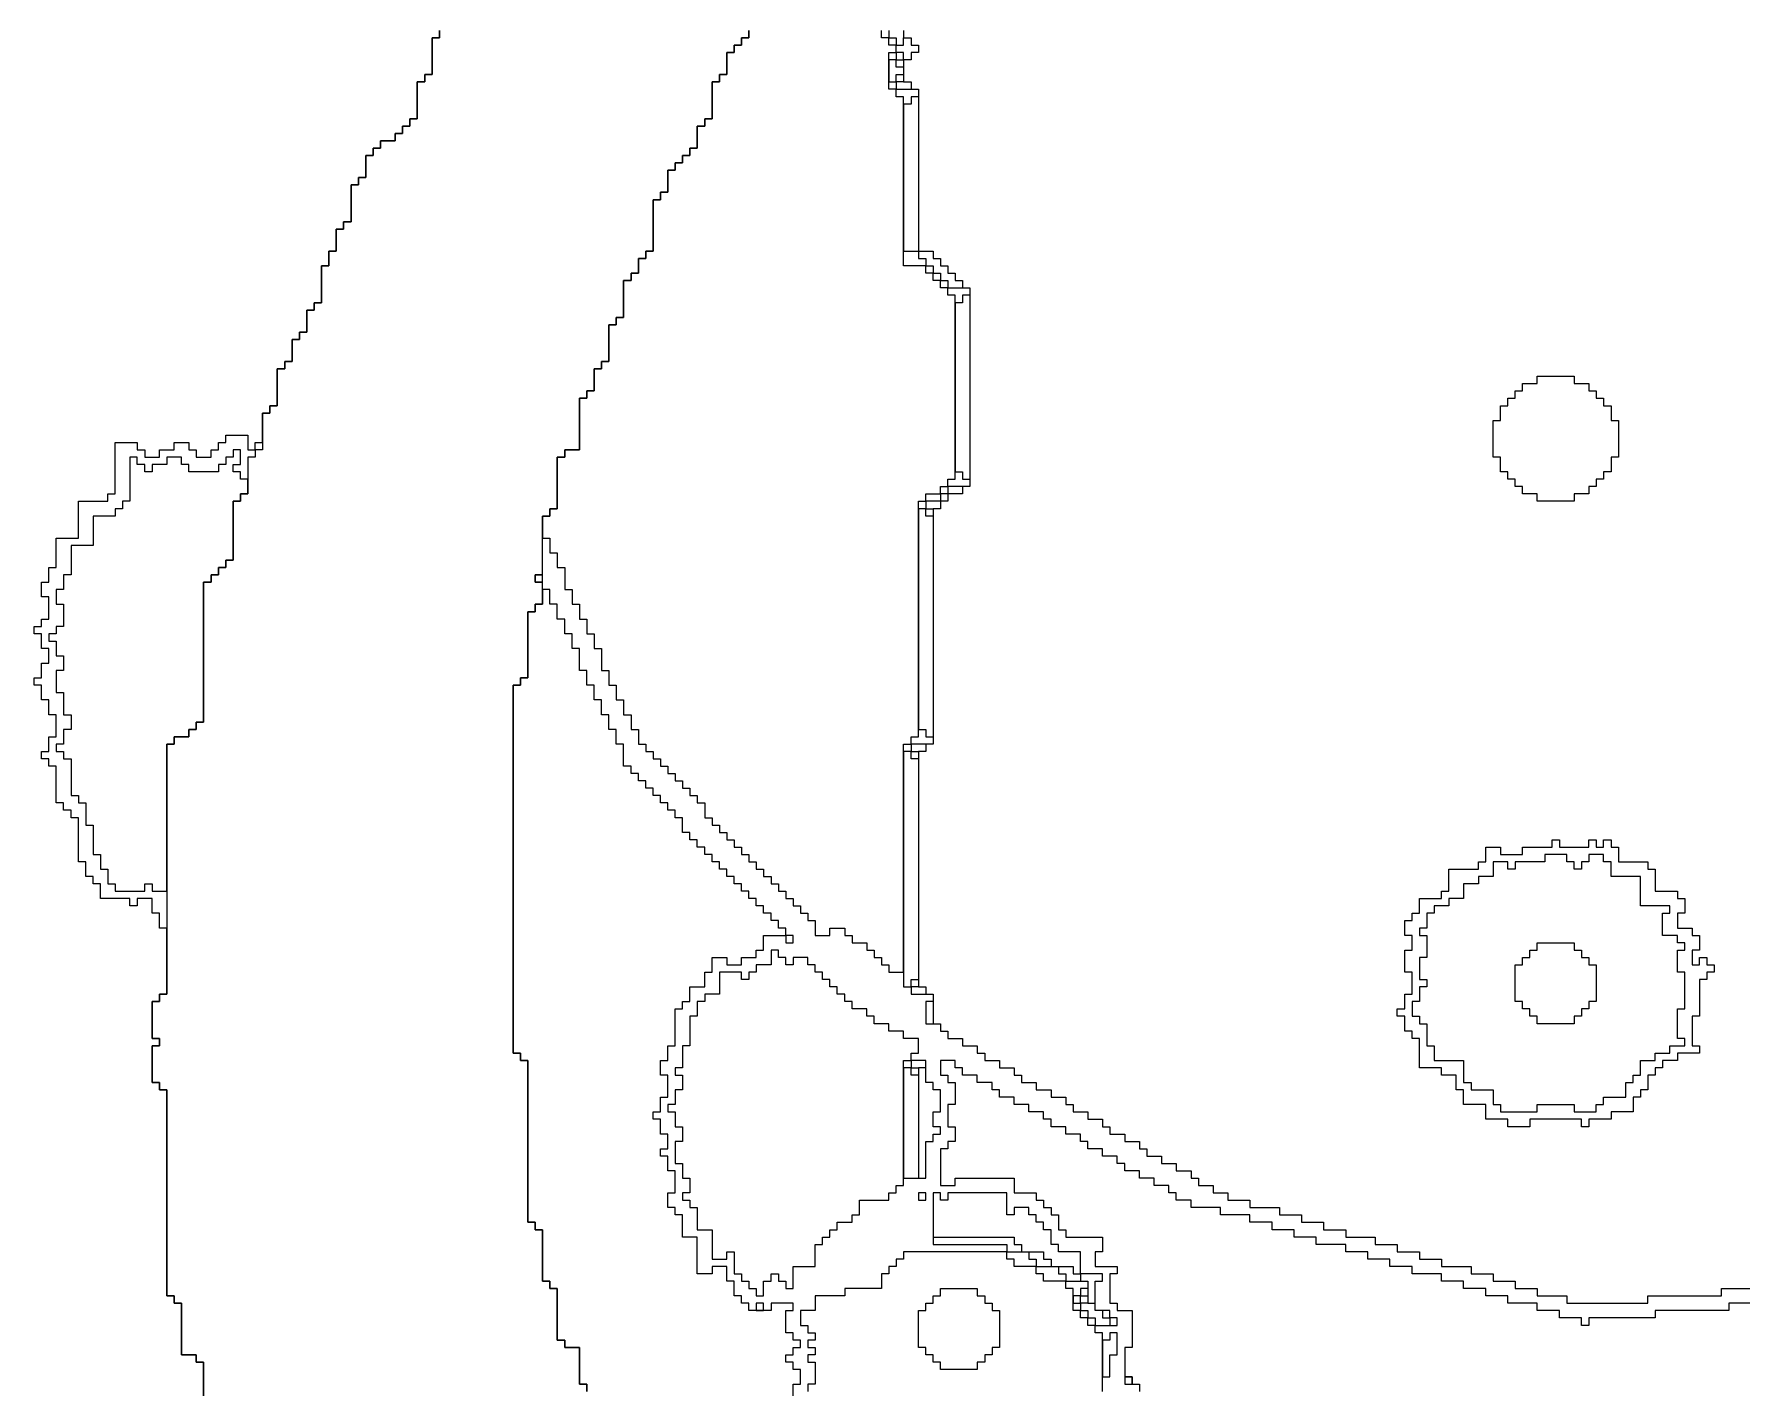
# Model space of a CAD drawing. Header units: millimetres. Extents: x 0 to 6624, y -35 to 3500.
# Drawn here: x 5719 to 6254, y 1813 to 2238 of the extents above; entities that cross this region are included whole.
import ezdxf

# ---------------------------------------------------------------- set-up
doc = ezdxf.new("R2010")
doc.units = ezdxf.units.MM
for name, color, linetype in [('garden_ground', 7, 'Continuous'), ('mound', 7, 'Continuous'), ('pine', 7, 'Continuous'), ('stream', 7, 'Continuous')]:
    doc.layers.add(name, color=color, linetype=linetype)

msp = doc.modelspace()

# ---------------------------------------------------------------- linework, layer by layer
at = {"layer": 'garden_ground'}
for points in [[(5772.06, 1809.95), (5772.06, 1821.48), (5769.75, 1821.48), (5769.75, 1823.78), (5765.13, 1823.78), (5765.13, 1839.92), (5762.83, 1839.92), (5762.83, 1842.23), (5760.52, 1842.23), (5760.52, 1906.79), (5758.21, 1906.79), (5758.21, 1909.09), (5755.9, 1909.09), (5755.9, 1920.62), (5758.21, 1920.62), (5758.21, 1922.92), (5755.9, 1922.92), (5755.9, 1934.45), (5758.21, 1934.45), (5758.21, 1936.76), (5760.52, 1936.76), (5760.52, 1957.51), (5758.21, 1957.51), (5758.21, 1962.12), (5755.9, 1962.12), (5755.9, 1966.73), (5751.28, 1966.73), (5751.28, 1964.43), (5748.98, 1964.43), (5748.98, 1966.73), (5739.74, 1966.73), (5739.74, 1971.34), (5737.43, 1971.34), (5737.43, 1973.65), (5735.12, 1973.65), (5735.12, 1978.26), (5732.82, 1978.26), (5732.82, 1992.09), (5730.51, 1992.09), (5730.51, 1994.4), (5728.2, 1994.4), (5728.2, 1996.71), (5725.89, 1996.71), (5725.89, 2008.23), (5723.58, 2008.23), (5723.58, 2010.54), (5721.27, 2010.54), (5721.27, 2012.85), (5723.58, 2012.85), (5723.58, 2017.46), (5725.89, 2017.46), (5725.89, 2024.37), (5723.58, 2024.37), (5723.58, 2028.99), (5721.27, 2028.99), (5721.27, 2033.6), (5718.97, 2033.6), (5718.97, 2035.9), (5721.27, 2035.9), (5721.27, 2040.51), (5723.58, 2040.51), (5723.58, 2045.13), (5721.27, 2045.13), (5721.27, 2049.74), (5718.97, 2049.74), (5718.97, 2052.04), (5721.27, 2052.04), (5721.27, 2054.35), (5723.58, 2054.35), (5723.58, 2061.26), (5721.27, 2061.26), (5721.27, 2065.88), (5723.58, 2065.88), (5723.58, 2070.49), (5725.89, 2070.49), (5725.89, 2079.71), (5732.82, 2079.71), (5732.82, 2091.24), (5742.05, 2091.24), (5742.05, 2093.54), (5744.36, 2093.54), (5744.36, 2109.68), (5751.28, 2109.68), (5751.28, 2107.38), (5753.59, 2107.38), (5753.59, 2105.07), (5758.21, 2105.07), (5758.21, 2107.38), (5762.83, 2107.38), (5762.83, 2109.68), (5767.44, 2109.68), (5767.44, 2107.38), (5769.75, 2107.38), (5769.75, 2105.07), (5774.37, 2105.07), (5774.37, 2107.38), (5776.68, 2107.38), (5776.68, 2109.68), (5778.98, 2109.68), (5778.98, 2111.99), (5785.91, 2111.99), (5785.91, 2107.38), (5788.22, 2107.38), (5788.22, 2109.68), (5790.53, 2109.68), (5790.53, 2118.91), (5792.83, 2118.91), (5792.83, 2121.21), (5795.14, 2121.21), (5795.14, 2132.74), (5797.45, 2132.74), (5797.45, 2135.05), (5799.76, 2135.05), (5799.76, 2141.96), (5802.07, 2141.96), (5802.07, 2144.27), (5804.38, 2144.27), (5804.38, 2151.19), (5806.69, 2151.19), (5806.69, 2153.49), (5808.99, 2153.49), (5808.99, 2165.02), (5811.3, 2165.02), (5811.3, 2169.63), (5813.61, 2169.63), (5813.61, 2176.55), (5815.92, 2176.55), (5815.92, 2178.85), (5818.23, 2178.85), (5818.23, 2190.38), (5820.54, 2190.38), (5820.54, 2192.69), (5822.84, 2192.69), (5822.84, 2199.6), (5825.15, 2199.6), (5825.15, 2201.91), (5827.46, 2201.91), (5827.46, 2204.22), (5832.08, 2204.22), (5832.08, 2206.52), (5834.39, 2206.52), (5834.39, 2208.83), (5836.69, 2208.83), (5836.69, 2211.13), (5839, 2211.13), (5839, 2222.66), (5841.31, 2222.66), (5841.31, 2224.97), (5843.62, 2224.97), (5843.62, 2236.5), (5845.93, 2236.5), (5845.93, 2238.8)], [(5956.73, 1809.95), (5956.73, 1814.56), (5959.04, 1814.56), (5959.04, 1819.17), (5956.73, 1819.17), (5956.73, 1821.48), (5954.42, 1821.48), (5954.42, 1823.78), (5956.73, 1823.78), (5956.73, 1826.09), (5959.04, 1826.09), (5959.04, 1828.39), (5956.73, 1828.39), (5956.73, 1830.7), (5954.42, 1830.7), (5954.42, 1837.62), (5956.73, 1837.62), (5956.73, 1839.92), (5949.81, 1839.92), (5949.81, 1837.62), (5942.88, 1837.62), (5942.88, 1839.92), (5940.57, 1839.92), (5940.57, 1842.23), (5938.26, 1842.23), (5938.26, 1846.84), (5935.96, 1846.84), (5935.96, 1851.45), (5931.34, 1851.45), (5931.34, 1849.14), (5926.72, 1849.14), (5926.72, 1860.67), (5922.11, 1860.67), (5922.11, 1867.59), (5919.8, 1867.59), (5919.8, 1869.89), (5917.49, 1869.89), (5917.49, 1874.51), (5919.8, 1874.51), (5919.8, 1881.42), (5917.49, 1881.42), (5917.49, 1886.03), (5915.18, 1886.03), (5915.18, 1888.34), (5917.49, 1888.34), (5917.49, 1892.95), (5915.18, 1892.95), (5915.18, 1897.56), (5912.87, 1897.56), (5912.87, 1899.87), (5915.18, 1899.87), (5915.18, 1904.48), (5917.49, 1904.48), (5917.49, 1911.4), (5915.18, 1911.4), (5915.18, 1916.01), (5917.49, 1916.01), (5917.49, 1920.62), (5919.8, 1920.62), (5919.8, 1932.15), (5922.11, 1932.15), (5922.11, 1934.45), (5924.41, 1934.45), (5924.41, 1939.06), (5929.03, 1939.06), (5929.03, 1943.68), (5931.34, 1943.68), (5931.34, 1948.29), (5935.96, 1948.29), (5935.96, 1945.98), (5940.57, 1945.98), (5940.57, 1948.29), (5945.19, 1948.29), (5945.19, 1950.59), (5947.5, 1950.59), (5947.5, 1955.2), (5954.42, 1955.2), (5954.42, 1957.51), (5952.11, 1957.51), (5952.11, 1959.82), (5949.81, 1959.82), (5949.81, 1962.12), (5947.5, 1962.12), (5947.5, 1964.43), (5945.19, 1964.43), (5945.19, 1966.73), (5942.88, 1966.73), (5942.88, 1969.04), (5940.57, 1969.04), (5940.57, 1971.34), (5938.26, 1971.34), (5938.26, 1973.65), (5935.96, 1973.65), (5935.96, 1975.96), (5933.65, 1975.96), (5933.65, 1978.26), (5931.34, 1978.26), (5931.34, 1980.57), (5929.03, 1980.57), (5929.03, 1982.87), (5926.72, 1982.87), (5926.72, 1985.18), (5924.41, 1985.18), (5924.41, 1987.48), (5922.11, 1987.48), (5922.11, 1992.09), (5919.8, 1992.09), (5919.8, 1994.4), (5917.49, 1994.4), (5917.49, 1996.71), (5915.18, 1996.71), (5915.18, 1999.01), (5912.87, 1999.01), (5912.87, 2001.32), (5910.56, 2001.32), (5910.56, 2003.62), (5908.25, 2003.62), (5908.25, 2005.93), (5905.95, 2005.93), (5905.95, 2008.23), (5903.64, 2008.23), (5903.64, 2015.15), (5901.33, 2015.15), (5901.33, 2019.76), (5899.02, 2019.76), (5899.02, 2024.37), (5896.71, 2024.37), (5896.71, 2028.99), (5894.4, 2028.99), (5894.4, 2033.6), (5892.1, 2033.6), (5892.1, 2038.21), (5889.79, 2038.21), (5889.79, 2045.13), (5887.48, 2045.13), (5887.48, 2049.74), (5885.17, 2049.74), (5885.17, 2054.35), (5882.86, 2054.35), (5882.86, 2058.96), (5880.55, 2058.96), (5880.55, 2063.57), (5878.25, 2063.57), (5878.25, 2058.96), (5875.94, 2058.96), (5875.94, 2056.65), (5873.63, 2056.65), (5873.63, 2035.9), (5871.32, 2035.9), (5871.32, 2033.6), (5869.01, 2033.6), (5869.01, 1918.31), (5871.32, 1918.31), (5871.32, 1916.01), (5873.63, 1916.01), (5873.63, 1865.28), (5875.94, 1865.28), (5875.94, 1862.98), (5878.25, 1862.98), (5878.25, 1846.84), (5880.55, 1846.84), (5880.55, 1844.53), (5882.86, 1844.53), (5882.86, 1828.39), (5885.17, 1828.39), (5885.17, 1826.09), (5889.79, 1826.09), (5889.79, 1814.56), (5892.1, 1814.56), (5892.1, 1812.25)]]:
    msp.add_lwpolyline(points, dxfattribs=at)
for points in [[(5875.94, 2068.18), (5875.94, 2065.88), (5878.25, 2065.88), (5878.25, 2068.18), (5875.94, 2068.18)], [(5954.42, 1955.2), (5954.42, 1952.9), (5956.73, 1952.9), (5956.73, 1955.2), (5954.42, 1955.2)]]:
    msp.add_lwpolyline(points, close=True, dxfattribs=at)
at = {"layer": 'mound'}
for points in [[(5942.88, 2238.8), (5942.88, 2236.5), (5940.57, 2236.5), (5940.57, 2234.19), (5938.26, 2234.19), (5938.26, 2231.88), (5935.96, 2231.88), (5935.96, 2224.97), (5933.65, 2224.97), (5933.65, 2222.66), (5931.34, 2222.66), (5931.34, 2211.13), (5929.03, 2211.13), (5929.03, 2208.83), (5926.72, 2208.83), (5926.72, 2201.91), (5924.41, 2201.91), (5924.41, 2199.6), (5922.11, 2199.6), (5922.11, 2197.3), (5919.8, 2197.3), (5919.8, 2194.99), (5917.49, 2194.99), (5917.49, 2188.08), (5915.18, 2188.08), (5915.18, 2185.77), (5912.87, 2185.77), (5912.87, 2169.63), (5910.56, 2169.63), (5910.56, 2167.33), (5908.25, 2167.33), (5908.25, 2162.71), (5905.95, 2162.71), (5905.95, 2160.41), (5903.64, 2160.41), (5903.64, 2148.88), (5901.33, 2148.88), (5901.33, 2146.57), (5899.02, 2146.57), (5899.02, 2135.05), (5896.71, 2135.05), (5896.71, 2132.74), (5894.4, 2132.74), (5894.4, 2125.82), (5892.1, 2125.82), (5892.1, 2123.52), (5889.79, 2123.52), (5889.79, 2107.38), (5885.17, 2107.38), (5885.17, 2105.07), (5882.86, 2105.07), (5882.86, 2088.93), (5880.55, 2088.93), (5880.55, 2086.63), (5878.25, 2086.63), (5878.25, 2079.71), (5880.55, 2079.71), (5880.55, 2075.1), (5882.86, 2075.1), (5882.86, 2070.49), (5885.17, 2070.49), (5885.17, 2063.57), (5887.48, 2063.57), (5887.48, 2058.96), (5889.79, 2058.96), (5889.79, 2054.35), (5892.1, 2054.35), (5892.1, 2049.74), (5894.4, 2049.74), (5894.4, 2045.13), (5896.71, 2045.13), (5896.71, 2038.21), (5899.02, 2038.21), (5899.02, 2033.6), (5901.33, 2033.6), (5901.33, 2028.99), (5903.64, 2028.99), (5903.64, 2024.37), (5905.95, 2024.37), (5905.95, 2019.76), (5908.25, 2019.76), (5908.25, 2015.15), (5910.56, 2015.15), (5910.56, 2012.85), (5912.87, 2012.85), (5912.87, 2010.54), (5915.18, 2010.54), (5915.18, 2008.23), (5917.49, 2008.23), (5917.49, 2005.93), (5919.8, 2005.93), (5919.8, 2003.62), (5922.11, 2003.62), (5922.11, 2001.32), (5924.41, 2001.32), (5924.41, 1999.01), (5926.72, 1999.01), (5926.72, 1996.71), (5929.03, 1996.71), (5929.03, 1992.09), (5931.34, 1992.09), (5931.34, 1989.79), (5933.65, 1989.79), (5933.65, 1987.48), (5935.96, 1987.48), (5935.96, 1985.18), (5938.26, 1985.18), (5938.26, 1982.87), (5940.57, 1982.87), (5940.57, 1980.57), (5942.88, 1980.57), (5942.88, 1978.26), (5945.19, 1978.26), (5945.19, 1975.96), (5947.5, 1975.96), (5947.5, 1973.65), (5949.81, 1973.65), (5949.81, 1971.34), (5952.11, 1971.34), (5952.11, 1969.04), (5954.42, 1969.04), (5954.42, 1966.73), (5956.73, 1966.73), (5956.73, 1964.43), (5959.04, 1964.43), (5959.04, 1962.12), (5961.35, 1962.12), (5961.35, 1959.82), (5963.66, 1959.82), (5963.66, 1955.2), (5968.27, 1955.2), (5968.27, 1957.51), (5972.89, 1957.51), (5972.89, 1955.2), (5975.2, 1955.2), (5975.2, 1952.9), (5979.82, 1952.9), (5979.82, 1950.59), (5982.12, 1950.59), (5982.12, 1948.29), (5984.43, 1948.29), (5984.43, 1945.98), (5986.74, 1945.98), (5986.74, 1943.68), (5991.36, 1943.68), (5991.36, 2015.15), (5993.67, 2015.15), (5993.67, 2017.46), (5995.97, 2017.46), (5995.97, 2091.24), (5998.28, 2091.24), (5998.28, 2093.54), (6002.9, 2093.54), (6002.9, 2095.85), (6005.21, 2095.85), (6005.21, 2098.16), (6007.52, 2098.16), (6007.52, 2155.8), (6005.21, 2155.8), (6005.21, 2158.1), (6002.9, 2158.1), (6002.9, 2160.41), (6000.59, 2160.41), (6000.59, 2162.71), (5998.28, 2162.71), (5998.28, 2165.02), (5991.36, 2165.02), (5991.36, 2218.05), (5989.05, 2218.05), (5989.05, 2220.36), (5986.74, 2220.36), (5986.74, 2231.88), (5989.05, 2231.88), (5989.05, 2234.19), (5986.74, 2234.19), (5986.74, 2236.5), (5984.43, 2236.5), (5984.43, 2238.8)], [(5991.36, 2238.8), (5991.36, 2236.5), (5993.67, 2236.5), (5993.67, 2234.19), (5995.97, 2234.19), (5995.97, 2231.88), (5993.67, 2231.88), (5993.67, 2229.58), (5991.36, 2229.58), (5991.36, 2222.66), (5993.67, 2222.66), (5993.67, 2220.36), (5995.97, 2220.36), (5995.97, 2169.63), (6000.59, 2169.63), (6000.59, 2167.33), (6002.9, 2167.33), (6002.9, 2165.02), (6005.21, 2165.02), (6005.21, 2162.71), (6007.52, 2162.71), (6007.52, 2160.41), (6009.82, 2160.41), (6009.82, 2158.1), (6012.13, 2158.1), (6012.13, 2095.85), (6009.82, 2095.85), (6009.82, 2093.54), (6005.21, 2093.54), (6005.21, 2091.24), (6002.9, 2091.24), (6002.9, 2088.93), (6000.59, 2088.93), (6000.59, 2015.15), (5998.28, 2015.15), (5998.28, 2012.85), (5995.97, 2012.85), (5995.97, 1939.06), (5998.28, 1939.06), (5998.28, 1936.76), (6000.59, 1936.76), (6000.59, 1927.54), (6002.9, 1927.54), (6002.9, 1925.23), (6005.21, 1925.23), (6005.21, 1922.92), (6009.82, 1922.92), (6009.82, 1920.62), (6014.44, 1920.62), (6014.44, 1918.31), (6016.75, 1918.31), (6016.75, 1916.01), (6021.37, 1916.01), (6021.37, 1913.7), (6025.98, 1913.7), (6025.98, 1911.4), (6028.29, 1911.4), (6028.29, 1909.09), (6032.91, 1909.09), (6032.91, 1906.79), (6037.53, 1906.79), (6037.53, 1904.48), (6042.14, 1904.48), (6042.14, 1902.17), (6044.45, 1902.17), (6044.45, 1899.87), (6049.07, 1899.87), (6049.07, 1897.56), (6053.68, 1897.56), (6053.68, 1895.26), (6055.99, 1895.26), (6055.99, 1892.95), (6060.61, 1892.95), (6060.61, 1890.65), (6065.23, 1890.65), (6065.23, 1888.34), (6067.53, 1888.34), (6067.53, 1886.03), (6072.15, 1886.03), (6072.15, 1883.73), (6076.77, 1883.73), (6076.77, 1881.42), (6081.39, 1881.42), (6081.39, 1879.12), (6083.69, 1879.12), (6083.69, 1876.81), (6088.31, 1876.81), (6088.31, 1874.51), (6092.93, 1874.51), (6092.93, 1872.2), (6099.85, 1872.2), (6099.85, 1869.89), (6109.09, 1869.89), (6109.09, 1867.59), (6116.01, 1867.59), (6116.01, 1865.28), (6122.94, 1865.28), (6122.94, 1862.98), (6129.86, 1862.98), (6129.86, 1860.67), (6139.1, 1860.67), (6139.1, 1858.37), (6146.02, 1858.37), (6146.02, 1856.06), (6152.95, 1856.06), (6152.95, 1853.75), (6159.87, 1853.75), (6159.87, 1851.45), (6169.1, 1851.45), (6169.1, 1849.14), (6176.03, 1849.14), (6176.03, 1846.84), (6182.95, 1846.84), (6182.95, 1844.53), (6189.88, 1844.53), (6189.88, 1842.23), (6199.11, 1842.23), (6199.11, 1839.92), (6224.51, 1839.92), (6224.51, 1842.23), (6247.59, 1842.23), (6247.59, 1844.53), (6268.37, 1844.53)], [(6270.67, 1839.92), (6249.9, 1839.92), (6249.9, 1837.62), (6226.81, 1837.62), (6226.81, 1835.31), (6206.04, 1835.31), (6206.04, 1833), (6203.73, 1833), (6203.73, 1835.31), (6196.81, 1835.31), (6196.81, 1837.62), (6189.88, 1837.62), (6189.88, 1839.92), (6180.65, 1839.92), (6180.65, 1842.23), (6173.72, 1842.23), (6173.72, 1844.53), (6166.8, 1844.53), (6166.8, 1846.84), (6159.87, 1846.84), (6159.87, 1849.14), (6150.64, 1849.14), (6150.64, 1851.45), (6143.71, 1851.45), (6143.71, 1853.75), (6136.79, 1853.75), (6136.79, 1856.06), (6129.86, 1856.06), (6129.86, 1858.37), (6120.63, 1858.37), (6120.63, 1860.67), (6113.7, 1860.67), (6113.7, 1862.98), (6106.78, 1862.98), (6106.78, 1865.28), (6099.85, 1865.28), (6099.85, 1867.59), (6090.62, 1867.59), (6090.62, 1869.89), (6081.39, 1869.89), (6081.39, 1872.2), (6076.77, 1872.2), (6076.77, 1874.51), (6074.46, 1874.51), (6074.46, 1876.81), (6069.84, 1876.81), (6069.84, 1879.12), (6065.23, 1879.12), (6065.23, 1881.42), (6060.61, 1881.42), (6060.61, 1883.73), (6058.3, 1883.73), (6058.3, 1886.03), (6053.68, 1886.03), (6053.68, 1888.34), (6049.07, 1888.34), (6049.07, 1890.65), (6046.76, 1890.65), (6046.76, 1892.95), (6042.14, 1892.95), (6042.14, 1895.26), (6037.53, 1895.26), (6037.53, 1897.56), (6035.22, 1897.56), (6035.22, 1899.87), (6030.6, 1899.87), (6030.6, 1902.17), (6025.98, 1902.17), (6025.98, 1904.48), (6021.37, 1904.48), (6021.37, 1906.79), (6019.06, 1906.79), (6019.06, 1909.09), (6014.44, 1909.09), (6014.44, 1911.4), (6009.82, 1911.4), (6009.82, 1913.7), (6007.52, 1913.7), (6007.52, 1916.01), (6002.9, 1916.01), (6002.9, 1911.4), (6005.21, 1911.4), (6005.21, 1909.09), (6007.52, 1909.09), (6007.52, 1902.17), (6005.21, 1902.17), (6005.21, 1895.26), (6007.52, 1895.26), (6007.52, 1890.65), (6005.21, 1890.65), (6005.21, 1888.34), (6002.9, 1888.34), (6002.9, 1876.81), (6007.52, 1876.81), (6007.52, 1879.12), (6025.98, 1879.12), (6025.98, 1874.51), (6032.91, 1874.51), (6032.91, 1872.2), (6035.22, 1872.2), (6035.22, 1869.89), (6037.53, 1869.89), (6037.53, 1867.59), (6039.83, 1867.59), (6039.83, 1862.98), (6042.14, 1862.98), (6042.14, 1860.67), (6053.68, 1860.67), (6053.68, 1856.06), (6051.38, 1856.06), (6051.38, 1851.45), (6058.3, 1851.45), (6058.3, 1849.14), (6055.99, 1849.14), (6055.99, 1839.92), (6058.3, 1839.92), (6058.3, 1837.62), (6062.92, 1837.62), (6062.92, 1826.09), (6060.61, 1826.09), (6060.61, 1816.86), (6062.92, 1816.86), (6062.92, 1814.56), (6065.23, 1814.56), (6065.23, 1812.25)], [(6053.68, 1812.25), (6053.68, 1830.7), (6051.38, 1830.7), (6051.38, 1833), (6049.07, 1833), (6049.07, 1835.31), (6046.76, 1835.31), (6046.76, 1837.62), (6044.45, 1837.62), (6044.45, 1844.53), (6042.14, 1844.53), (6042.14, 1846.84), (6035.22, 1846.84), (6035.22, 1849.14), (6032.91, 1849.14), (6032.91, 1851.45), (6025.98, 1851.45), (6025.98, 1853.75), (6023.67, 1853.75), (6023.67, 1856.06), (5991.36, 1856.06), (5991.36, 1856.06), (5991.36, 1853.75), (5989.05, 1853.75), (5989.05, 1851.45), (5986.74, 1851.45), (5986.74, 1849.14), (5984.43, 1849.14), (5984.43, 1844.53), (5972.89, 1844.53), (5972.89, 1842.23), (5963.66, 1842.23), (5963.66, 1837.62), (5959.04, 1837.62), (5959.04, 1833), (5961.35, 1833), (5961.35, 1830.7), (5963.66, 1830.7), (5963.66, 1828.39), (5961.35, 1828.39), (5961.35, 1826.09), (5963.66, 1826.09), (5963.66, 1823.78), (5961.35, 1823.78), (5961.35, 1821.48), (5963.66, 1821.48), (5963.66, 1814.56), (5961.35, 1814.56), (5961.35, 1812.25)]]:
    msp.add_lwpolyline(points, dxfattribs=at)
for points in [[(6189.88, 2130.43), (6201.42, 2130.43), (6201.42, 2128.13), (6206.04, 2128.13), (6206.04, 2125.82), (6208.35, 2125.82), (6208.35, 2123.52), (6210.66, 2123.52), (6210.66, 2121.21), (6212.96, 2121.21), (6212.96, 2116.6), (6215.27, 2116.6), (6215.27, 2105.07), (6212.96, 2105.07), (6212.96, 2100.46), (6210.66, 2100.46), (6210.66, 2098.16), (6208.35, 2098.16), (6208.35, 2095.85), (6206.04, 2095.85), (6206.04, 2093.54), (6201.42, 2093.54), (6201.42, 2091.24), (6189.88, 2091.24), (6189.88, 2093.54), (6185.26, 2093.54), (6185.26, 2095.85), (6182.95, 2095.85), (6182.95, 2098.16), (6180.65, 2098.16), (6180.65, 2100.46), (6178.34, 2100.46), (6178.34, 2105.07), (6176.03, 2105.07), (6176.03, 2116.6), (6178.34, 2116.6), (6178.34, 2121.21), (6180.65, 2121.21), (6180.65, 2123.52), (6182.95, 2123.52), (6182.95, 2125.82), (6185.26, 2125.82), (6185.26, 2128.13), (6189.88, 2128.13), (6189.88, 2130.43)], [(5781.29, 2107.38), (5781.29, 2105.07), (5778.98, 2105.07), (5778.98, 2102.77), (5776.68, 2102.77), (5776.68, 2100.46), (5767.44, 2100.46), (5767.44, 2102.77), (5765.13, 2102.77), (5765.13, 2105.07), (5760.52, 2105.07), (5760.52, 2102.77), (5755.9, 2102.77), (5755.9, 2100.46), (5753.59, 2100.46), (5753.59, 2102.77), (5751.28, 2102.77), (5751.28, 2105.07), (5748.98, 2105.07), (5748.98, 2091.24), (5746.67, 2091.24), (5746.67, 2088.93), (5744.36, 2088.93), (5744.36, 2086.63), (5737.43, 2086.63), (5737.43, 2077.4), (5730.51, 2077.4), (5730.51, 2068.18), (5728.2, 2068.18), (5728.2, 2063.57), (5725.89, 2063.57), (5725.89, 2058.96), (5728.2, 2058.96), (5728.2, 2052.04), (5725.89, 2052.04), (5725.89, 2049.74), (5723.58, 2049.74), (5723.58, 2047.43), (5725.89, 2047.43), (5725.89, 2042.82), (5728.2, 2042.82), (5728.2, 2038.21), (5725.89, 2038.21), (5725.89, 2031.29), (5728.2, 2031.29), (5728.2, 2024.37), (5730.51, 2024.37), (5730.51, 2019.76), (5728.2, 2019.76), (5728.2, 2015.15), (5725.89, 2015.15), (5725.89, 2012.85), (5728.2, 2012.85), (5728.2, 2010.54), (5730.51, 2010.54), (5730.51, 1999.01), (5732.82, 1999.01), (5732.82, 1996.71), (5735.12, 1996.71), (5735.12, 1989.79), (5737.43, 1989.79), (5737.43, 1980.57), (5739.74, 1980.57), (5739.74, 1975.96), (5742.05, 1975.96), (5742.05, 1971.34), (5744.36, 1971.34), (5744.36, 1969.04), (5753.59, 1969.04), (5753.59, 1971.34), (5755.9, 1971.34), (5755.9, 1969.04), (5760.52, 1969.04), (5760.52, 2015.15), (5762.83, 2015.15), (5762.83, 2017.46), (5767.44, 2017.46), (5767.44, 2019.76), (5769.75, 2019.76), (5769.75, 2022.07), (5772.06, 2022.07), (5772.06, 2065.88), (5774.37, 2065.88), (5774.37, 2068.18), (5776.68, 2068.18), (5776.68, 2070.49), (5778.98, 2070.49), (5778.98, 2072.79), (5781.29, 2072.79), (5781.29, 2091.24), (5783.6, 2091.24), (5783.6, 2093.54), (5785.91, 2093.54), (5785.91, 2098.16), (5783.6, 2098.16), (5783.6, 2100.46), (5781.29, 2100.46), (5781.29, 2102.77), (5783.6, 2102.77), (5783.6, 2107.38), (5781.29, 2107.38)], [(6194.5, 1985.18), (6196.81, 1985.18), (6196.81, 1982.87), (6206.04, 1982.87), (6206.04, 1985.18), (6208.35, 1985.18), (6208.35, 1982.87), (6210.66, 1982.87), (6210.66, 1985.18), (6212.96, 1985.18), (6212.96, 1982.87), (6215.27, 1982.87), (6215.27, 1978.26), (6224.51, 1978.26), (6224.51, 1975.96), (6226.81, 1975.96), (6226.81, 1969.04), (6233.74, 1969.04), (6233.74, 1966.73), (6236.05, 1966.73), (6236.05, 1962.12), (6233.74, 1962.12), (6233.74, 1957.51), (6238.36, 1957.51), (6238.36, 1955.2), (6240.66, 1955.2), (6240.66, 1950.59), (6238.36, 1950.59), (6238.36, 1945.98), (6240.66, 1945.98), (6240.66, 1948.29), (6242.97, 1948.29), (6242.97, 1945.98), (6245.28, 1945.98), (6245.28, 1943.68), (6242.97, 1943.68), (6242.97, 1941.37), (6240.66, 1941.37), (6240.66, 1929.84), (6238.36, 1929.84), (6238.36, 1920.62), (6240.66, 1920.62), (6240.66, 1918.31), (6233.74, 1918.31), (6233.74, 1916.01), (6229.12, 1916.01), (6229.12, 1913.7), (6226.81, 1913.7), (6226.81, 1911.4), (6224.51, 1911.4), (6224.51, 1906.79), (6222.2, 1906.79), (6222.2, 1904.48), (6219.89, 1904.48), (6219.89, 1899.87), (6212.96, 1899.87), (6212.96, 1897.56), (6206.04, 1897.56), (6206.04, 1895.26), (6203.73, 1895.26), (6203.73, 1897.56), (6187.57, 1897.56), (6187.57, 1895.26), (6180.65, 1895.26), (6180.65, 1897.56), (6173.72, 1897.56), (6173.72, 1902.17), (6166.8, 1902.17), (6166.8, 1906.79), (6164.49, 1906.79), (6164.49, 1911.4), (6159.87, 1911.4), (6159.87, 1913.7), (6152.95, 1913.7), (6152.95, 1922.92), (6150.64, 1922.92), (6150.64, 1925.23), (6148.33, 1925.23), (6148.33, 1929.84), (6146.02, 1929.84), (6146.02, 1932.15), (6148.33, 1932.15), (6148.33, 1936.76), (6150.64, 1936.76), (6150.64, 1943.68), (6148.33, 1943.68), (6148.33, 1950.59), (6150.64, 1950.59), (6150.64, 1955.2), (6148.33, 1955.2), (6148.33, 1959.82), (6150.64, 1959.82), (6150.64, 1962.12), (6152.95, 1962.12), (6152.95, 1966.73), (6159.87, 1966.73), (6159.87, 1969.04), (6162.18, 1969.04), (6162.18, 1975.96), (6171.41, 1975.96), (6171.41, 1978.26), (6173.72, 1978.26), (6173.72, 1982.87), (6178.34, 1982.87), (6178.34, 1980.57), (6185.26, 1980.57), (6185.26, 1982.87), (6194.5, 1982.87), (6194.5, 1985.18)], [(6192.19, 1980.57), (6192.19, 1978.26), (6182.95, 1978.26), (6182.95, 1975.96), (6180.65, 1975.96), (6180.65, 1978.26), (6176.03, 1978.26), (6176.03, 1973.65), (6171.41, 1973.65), (6171.41, 1971.34), (6166.8, 1971.34), (6166.8, 1966.73), (6162.18, 1966.73), (6162.18, 1964.43), (6157.56, 1964.43), (6157.56, 1962.12), (6155.25, 1962.12), (6155.25, 1957.51), (6152.95, 1957.51), (6152.95, 1955.2), (6155.25, 1955.2), (6155.25, 1948.29), (6152.95, 1948.29), (6152.95, 1941.37), (6155.25, 1941.37), (6155.25, 1939.06), (6152.95, 1939.06), (6152.95, 1934.45), (6150.64, 1934.45), (6150.64, 1929.84), (6152.95, 1929.84), (6152.95, 1927.54), (6155.25, 1927.54), (6155.25, 1920.62), (6157.56, 1920.62), (6157.56, 1916.01), (6166.8, 1916.01), (6166.8, 1909.09), (6169.1, 1909.09), (6169.1, 1906.79), (6176.03, 1906.79), (6176.03, 1902.17), (6178.34, 1902.17), (6178.34, 1899.87), (6189.88, 1899.87), (6189.88, 1902.17), (6201.42, 1902.17), (6201.42, 1899.87), (6208.35, 1899.87), (6208.35, 1902.17), (6210.66, 1902.17), (6210.66, 1904.48), (6217.58, 1904.48), (6217.58, 1909.09), (6219.89, 1909.09), (6219.89, 1911.4), (6222.2, 1911.4), (6222.2, 1916.01), (6226.81, 1916.01), (6226.81, 1918.31), (6231.43, 1918.31), (6231.43, 1920.62), (6236.05, 1920.62), (6236.05, 1922.92), (6233.74, 1922.92), (6233.74, 1932.15), (6236.05, 1932.15), (6236.05, 1943.68), (6233.74, 1943.68), (6233.74, 1950.59), (6236.05, 1950.59), (6236.05, 1952.9), (6233.74, 1952.9), (6233.74, 1955.2), (6229.12, 1955.2), (6229.12, 1962.12), (6231.43, 1962.12), (6231.43, 1964.43), (6222.2, 1964.43), (6222.2, 1973.65), (6212.96, 1973.65), (6212.96, 1978.26), (6210.66, 1978.26), (6210.66, 1980.57), (6206.04, 1980.57), (6206.04, 1978.26), (6203.73, 1978.26), (6203.73, 1975.96), (6201.42, 1975.96), (6201.42, 1978.26), (6199.11, 1978.26), (6199.11, 1980.57), (6192.19, 1980.57)], [(6189.88, 1952.9), (6201.42, 1952.9), (6201.42, 1950.59), (6203.73, 1950.59), (6203.73, 1948.29), (6206.04, 1948.29), (6206.04, 1945.98), (6208.35, 1945.98), (6208.35, 1934.45), (6206.04, 1934.45), (6206.04, 1932.15), (6203.73, 1932.15), (6203.73, 1929.84), (6201.42, 1929.84), (6201.42, 1927.54), (6189.88, 1927.54), (6189.88, 1929.84), (6187.57, 1929.84), (6187.57, 1932.15), (6185.26, 1932.15), (6185.26, 1934.45), (6182.95, 1934.45), (6182.95, 1945.98), (6185.26, 1945.98), (6185.26, 1948.29), (6187.57, 1948.29), (6187.57, 1950.59), (6189.88, 1950.59), (6189.88, 1952.9)], [(5949.81, 1950.59), (5949.81, 1945.98), (5945.19, 1945.98), (5945.19, 1943.68), (5942.88, 1943.68), (5942.88, 1941.37), (5940.57, 1941.37), (5940.57, 1943.68), (5933.65, 1943.68), (5933.65, 1936.76), (5929.03, 1936.76), (5929.03, 1934.45), (5926.72, 1934.45), (5926.72, 1929.84), (5924.41, 1929.84), (5924.41, 1920.62), (5922.11, 1920.62), (5922.11, 1913.7), (5919.8, 1913.7), (5919.8, 1911.4), (5922.11, 1911.4), (5922.11, 1906.79), (5919.8, 1906.79), (5919.8, 1902.17), (5917.49, 1902.17), (5917.49, 1899.87), (5919.8, 1899.87), (5919.8, 1895.26), (5922.11, 1895.26), (5922.11, 1890.65), (5919.8, 1890.65), (5919.8, 1883.73), (5922.11, 1883.73), (5922.11, 1879.12), (5924.41, 1879.12), (5924.41, 1874.51), (5922.11, 1874.51), (5922.11, 1872.2), (5924.41, 1872.2), (5924.41, 1869.89), (5926.72, 1869.89), (5926.72, 1862.98), (5931.34, 1862.98), (5931.34, 1853.75), (5935.96, 1853.75), (5935.96, 1856.06), (5938.26, 1856.06), (5938.26, 1849.14), (5940.57, 1849.14), (5940.57, 1846.84), (5942.88, 1846.84), (5942.88, 1844.53), (5945.19, 1844.53), (5945.19, 1842.23), (5947.5, 1842.23), (5947.5, 1846.84), (5949.81, 1846.84), (5949.81, 1849.14), (5952.11, 1849.14), (5952.11, 1846.84), (5954.42, 1846.84), (5954.42, 1844.53), (5956.73, 1844.53), (5956.73, 1851.45), (5963.66, 1851.45), (5963.66, 1858.37), (5965.96, 1858.37), (5965.96, 1860.67), (5968.27, 1860.67), (5968.27, 1862.98), (5970.58, 1862.98), (5970.58, 1865.28), (5975.2, 1865.28), (5975.2, 1867.59), (5977.51, 1867.59), (5977.51, 1872.2), (5986.74, 1872.2), (5986.74, 1874.51), (5989.05, 1874.51), (5989.05, 1876.81), (5991.36, 1876.81), (5991.36, 1916.01), (5993.67, 1916.01), (5993.67, 1918.31), (5995.97, 1918.31), (5995.97, 1922.92), (5991.36, 1922.92), (5991.36, 1925.23), (5986.74, 1925.23), (5986.74, 1927.54), (5982.12, 1927.54), (5982.12, 1929.84), (5979.82, 1929.84), (5979.82, 1932.15), (5975.2, 1932.15), (5975.2, 1934.45), (5972.89, 1934.45), (5972.89, 1936.76), (5970.58, 1936.76), (5970.58, 1939.06), (5968.27, 1939.06), (5968.27, 1941.37), (5965.96, 1941.37), (5965.96, 1943.68), (5963.66, 1943.68), (5963.66, 1945.98), (5961.35, 1945.98), (5961.35, 1948.29), (5956.73, 1948.29), (5956.73, 1945.98), (5954.42, 1945.98), (5954.42, 1948.29), (5952.11, 1948.29), (5952.11, 1950.59), (5949.81, 1950.59)], [(5995.97, 1913.7), (5995.97, 1879.12), (5998.28, 1879.12), (5998.28, 1890.65), (6000.59, 1890.65), (6000.59, 1892.95), (6002.9, 1892.95), (6002.9, 1895.26), (6000.59, 1895.26), (6000.59, 1899.87), (6002.9, 1899.87), (6002.9, 1906.79), (6000.59, 1906.79), (6000.59, 1909.09), (5998.28, 1909.09), (5998.28, 1913.7), (5995.97, 1913.7)], [(5995.97, 1874.51), (5995.97, 1872.2), (5998.28, 1872.2), (5998.28, 1874.51), (5995.97, 1874.51)], [(6000.59, 1874.51), (6000.59, 1860.67), (6025.98, 1860.67), (6025.98, 1858.37), (6028.29, 1858.37), (6028.29, 1856.06), (6035.22, 1856.06), (6035.22, 1853.75), (6037.53, 1853.75), (6037.53, 1851.45), (6044.45, 1851.45), (6044.45, 1849.14), (6046.76, 1849.14), (6046.76, 1856.06), (6039.83, 1856.06), (6039.83, 1858.37), (6037.53, 1858.37), (6037.53, 1862.98), (6035.22, 1862.98), (6035.22, 1865.28), (6032.91, 1865.28), (6032.91, 1867.59), (6030.6, 1867.59), (6030.6, 1869.89), (6025.98, 1869.89), (6025.98, 1867.59), (6023.67, 1867.59), (6023.67, 1874.51), (6005.21, 1874.51), (6005.21, 1872.2), (6002.9, 1872.2), (6002.9, 1874.51), (6000.59, 1874.51)], [(6046.76, 1849.14), (6046.76, 1846.84), (6049.07, 1846.84), (6049.07, 1839.92), (6051.38, 1839.92), (6051.38, 1846.84), (6053.68, 1846.84), (6053.68, 1849.14), (6046.76, 1849.14)], [(6002.9, 1844.53), (6014.44, 1844.53), (6014.44, 1842.23), (6016.75, 1842.23), (6016.75, 1839.92), (6019.06, 1839.92), (6019.06, 1837.62), (6021.37, 1837.62), (6021.37, 1826.09), (6019.06, 1826.09), (6019.06, 1823.78), (6016.75, 1823.78), (6016.75, 1821.48), (6014.44, 1821.48), (6014.44, 1819.17), (6002.9, 1819.17), (6002.9, 1821.48), (6000.59, 1821.48), (6000.59, 1823.78), (5998.28, 1823.78), (5998.28, 1826.09), (5995.97, 1826.09), (5995.97, 1837.62), (5998.28, 1837.62), (5998.28, 1839.92), (6000.59, 1839.92), (6000.59, 1842.23), (6002.9, 1842.23), (6002.9, 1844.53)], [(5945.19, 1839.92), (5945.19, 1837.62), (5947.5, 1837.62), (5947.5, 1839.92), (5945.19, 1839.92)], [(6053.68, 1837.62), (6053.68, 1835.31), (6055.99, 1835.31), (6055.99, 1837.62), (6053.68, 1837.62)], [(6055.99, 1835.31), (6055.99, 1833), (6058.3, 1833), (6058.3, 1835.31), (6055.99, 1835.31)]]:
    msp.add_lwpolyline(points, close=True, dxfattribs=at)
at = {"layer": 'pine'}
msp.add_lwpolyline([(5986.74, 2238.8), (5986.74, 2236.5), (5989.05, 2236.5), (5989.05, 2234.19), (5991.36, 2234.19), (5991.36, 2236.5), (5993.67, 2236.5), (5993.67, 2234.19), (5995.97, 2234.19), (5995.97, 2231.88), (5993.67, 2231.88), (5993.67, 2229.58), (5991.36, 2229.58), (5991.36, 2227.27), (5989.05, 2227.27), (5989.05, 2229.58), (5986.74, 2229.58), (5986.74, 2222.66), (5989.05, 2222.66), (5989.05, 2220.36), (5995.97, 2220.36), (5995.97, 2218.05), (5993.67, 2218.05), (5993.67, 2215.74), (5991.36, 2215.74), (5991.36, 2169.63), (5995.97, 2169.63), (5995.97, 2167.33), (5998.28, 2167.33), (5998.28, 2165.02), (6000.59, 2165.02), (6000.59, 2162.71), (6002.9, 2162.71), (6002.9, 2160.41), (6005.21, 2160.41), (6005.21, 2158.1), (6012.13, 2158.1), (6012.13, 2155.8), (6009.82, 2155.8), (6009.82, 2153.49), (6007.52, 2153.49), (6007.52, 2100.46), (6009.82, 2100.46), (6009.82, 2098.16), (6012.13, 2098.16), (6012.13, 2095.85), (6005.21, 2095.85), (6005.21, 2093.54), (6002.9, 2093.54), (6002.9, 2091.24), (5998.28, 2091.24), (5998.28, 2088.93), (5995.97, 2088.93), (5995.97, 2019.76), (5998.28, 2019.76), (5998.28, 2017.46), (6000.59, 2017.46), (6000.59, 2015.15), (5993.67, 2015.15), (5993.67, 2012.85), (5991.36, 2012.85), (5991.36, 1939.06), (5993.67, 1939.06), (5993.67, 1936.76), (6000.59, 1936.76), (6000.59, 1934.45), (5998.28, 1934.45), (5998.28, 1927.54), (6002.9, 1927.54), (6002.9, 1925.23), (6005.21, 1925.23), (6005.21, 1922.92), (6009.82, 1922.92), (6009.82, 1920.62), (6014.44, 1920.62), (6014.44, 1918.31), (6016.75, 1918.31), (6016.75, 1916.01), (6021.37, 1916.01), (6021.37, 1913.7), (6025.98, 1913.7), (6025.98, 1911.4), (6028.29, 1911.4), (6028.29, 1909.09), (6032.91, 1909.09), (6032.91, 1906.79), (6037.53, 1906.79), (6037.53, 1904.48), (6042.14, 1904.48), (6042.14, 1902.17), (6044.45, 1902.17), (6044.45, 1899.87), (6049.07, 1899.87), (6049.07, 1897.56), (6053.68, 1897.56), (6053.68, 1895.26), (6055.99, 1895.26), (6055.99, 1892.95), (6060.61, 1892.95), (6060.61, 1890.65), (6065.23, 1890.65), (6065.23, 1888.34), (6067.53, 1888.34), (6067.53, 1886.03), (6072.15, 1886.03), (6072.15, 1883.73), (6076.77, 1883.73), (6076.77, 1881.42), (6081.39, 1881.42), (6081.39, 1879.12), (6083.69, 1879.12), (6083.69, 1876.81), (6088.31, 1876.81), (6088.31, 1874.51), (6092.93, 1874.51), (6092.93, 1872.2), (6099.85, 1872.2), (6099.85, 1869.89), (6109.09, 1869.89), (6109.09, 1867.59), (6116.01, 1867.59), (6116.01, 1865.28), (6122.94, 1865.28), (6122.94, 1862.98), (6129.86, 1862.98), (6129.86, 1860.67), (6139.1, 1860.67), (6139.1, 1858.37), (6146.02, 1858.37), (6146.02, 1856.06), (6152.95, 1856.06), (6152.95, 1853.75), (6159.87, 1853.75), (6159.87, 1851.45), (6169.1, 1851.45), (6169.1, 1849.14), (6176.03, 1849.14), (6176.03, 1846.84), (6182.95, 1846.84), (6182.95, 1844.53), (6189.88, 1844.53), (6189.88, 1842.23), (6199.11, 1842.23), (6199.11, 1839.92), (6224.51, 1839.92), (6224.51, 1842.23), (6247.59, 1842.23), (6247.59, 1844.53), (6268.37, 1844.53)], dxfattribs=at)
for points in [[(5989.05, 2231.88), (5989.05, 2229.58), (5991.36, 2229.58), (5991.36, 2231.88), (5989.05, 2231.88)], [(5989.05, 2224.97), (5991.36, 2224.97), (5991.36, 2222.66), (5989.05, 2222.66), (5989.05, 2224.97)], [(6189.88, 2130.43), (6201.42, 2130.43), (6201.42, 2128.13), (6206.04, 2128.13), (6206.04, 2125.82), (6208.35, 2125.82), (6208.35, 2123.52), (6210.66, 2123.52), (6210.66, 2121.21), (6212.96, 2121.21), (6212.96, 2116.6), (6215.27, 2116.6), (6215.27, 2105.07), (6212.96, 2105.07), (6212.96, 2100.46), (6210.66, 2100.46), (6210.66, 2098.16), (6208.35, 2098.16), (6208.35, 2095.85), (6206.04, 2095.85), (6206.04, 2093.54), (6201.42, 2093.54), (6201.42, 2091.24), (6189.88, 2091.24), (6189.88, 2093.54), (6185.26, 2093.54), (6185.26, 2095.85), (6182.95, 2095.85), (6182.95, 2098.16), (6180.65, 2098.16), (6180.65, 2100.46), (6178.34, 2100.46), (6178.34, 2105.07), (6176.03, 2105.07), (6176.03, 2116.6), (6178.34, 2116.6), (6178.34, 2121.21), (6180.65, 2121.21), (6180.65, 2123.52), (6182.95, 2123.52), (6182.95, 2125.82), (6185.26, 2125.82), (6185.26, 2128.13), (6189.88, 2128.13), (6189.88, 2130.43)], [(5998.28, 2088.93), (6000.59, 2088.93), (6000.59, 2086.63), (5998.28, 2086.63), (5998.28, 2088.93)], [(5993.67, 2012.85), (5995.97, 2012.85), (5995.97, 2010.54), (5993.67, 2010.54), (5993.67, 2012.85)], [(6194.5, 1985.18), (6196.81, 1985.18), (6196.81, 1982.87), (6206.04, 1982.87), (6206.04, 1985.18), (6208.35, 1985.18), (6208.35, 1982.87), (6210.66, 1982.87), (6210.66, 1985.18), (6212.96, 1985.18), (6212.96, 1982.87), (6215.27, 1982.87), (6215.27, 1978.26), (6224.51, 1978.26), (6224.51, 1975.96), (6226.81, 1975.96), (6226.81, 1969.04), (6233.74, 1969.04), (6233.74, 1966.73), (6236.05, 1966.73), (6236.05, 1962.12), (6233.74, 1962.12), (6233.74, 1957.51), (6238.36, 1957.51), (6238.36, 1955.2), (6240.66, 1955.2), (6240.66, 1950.59), (6238.36, 1950.59), (6238.36, 1945.98), (6240.66, 1945.98), (6240.66, 1948.29), (6242.97, 1948.29), (6242.97, 1945.98), (6245.28, 1945.98), (6245.28, 1943.68), (6242.97, 1943.68), (6242.97, 1941.37), (6240.66, 1941.37), (6240.66, 1929.84), (6238.36, 1929.84), (6238.36, 1920.62), (6240.66, 1920.62), (6240.66, 1918.31), (6233.74, 1918.31), (6233.74, 1916.01), (6229.12, 1916.01), (6229.12, 1913.7), (6226.81, 1913.7), (6226.81, 1911.4), (6224.51, 1911.4), (6224.51, 1906.79), (6222.2, 1906.79), (6222.2, 1904.48), (6219.89, 1904.48), (6219.89, 1899.87), (6212.96, 1899.87), (6212.96, 1897.56), (6206.04, 1897.56), (6206.04, 1895.26), (6203.73, 1895.26), (6203.73, 1897.56), (6187.57, 1897.56), (6187.57, 1895.26), (6180.65, 1895.26), (6180.65, 1897.56), (6173.72, 1897.56), (6173.72, 1902.17), (6166.8, 1902.17), (6166.8, 1906.79), (6164.49, 1906.79), (6164.49, 1911.4), (6159.87, 1911.4), (6159.87, 1913.7), (6152.95, 1913.7), (6152.95, 1922.92), (6150.64, 1922.92), (6150.64, 1925.23), (6148.33, 1925.23), (6148.33, 1929.84), (6146.02, 1929.84), (6146.02, 1932.15), (6148.33, 1932.15), (6148.33, 1936.76), (6150.64, 1936.76), (6150.64, 1943.68), (6148.33, 1943.68), (6148.33, 1950.59), (6150.64, 1950.59), (6150.64, 1955.2), (6148.33, 1955.2), (6148.33, 1959.82), (6150.64, 1959.82), (6150.64, 1962.12), (6152.95, 1962.12), (6152.95, 1966.73), (6159.87, 1966.73), (6159.87, 1969.04), (6162.18, 1969.04), (6162.18, 1975.96), (6171.41, 1975.96), (6171.41, 1978.26), (6173.72, 1978.26), (6173.72, 1982.87), (6178.34, 1982.87), (6178.34, 1980.57), (6185.26, 1980.57), (6185.26, 1982.87), (6194.5, 1982.87), (6194.5, 1985.18)], [(6192.19, 1980.57), (6192.19, 1978.26), (6182.95, 1978.26), (6182.95, 1975.96), (6180.65, 1975.96), (6180.65, 1978.26), (6176.03, 1978.26), (6176.03, 1973.65), (6171.41, 1973.65), (6171.41, 1971.34), (6166.8, 1971.34), (6166.8, 1966.73), (6162.18, 1966.73), (6162.18, 1964.43), (6157.56, 1964.43), (6157.56, 1962.12), (6155.25, 1962.12), (6155.25, 1957.51), (6152.95, 1957.51), (6152.95, 1955.2), (6155.25, 1955.2), (6155.25, 1948.29), (6152.95, 1948.29), (6152.95, 1941.37), (6155.25, 1941.37), (6155.25, 1939.06), (6152.95, 1939.06), (6152.95, 1934.45), (6150.64, 1934.45), (6150.64, 1929.84), (6152.95, 1929.84), (6152.95, 1927.54), (6155.25, 1927.54), (6155.25, 1920.62), (6157.56, 1920.62), (6157.56, 1916.01), (6166.8, 1916.01), (6166.8, 1909.09), (6169.1, 1909.09), (6169.1, 1906.79), (6176.03, 1906.79), (6176.03, 1902.17), (6178.34, 1902.17), (6178.34, 1899.87), (6189.88, 1899.87), (6189.88, 1902.17), (6201.42, 1902.17), (6201.42, 1899.87), (6208.35, 1899.87), (6208.35, 1902.17), (6210.66, 1902.17), (6210.66, 1904.48), (6217.58, 1904.48), (6217.58, 1909.09), (6219.89, 1909.09), (6219.89, 1911.4), (6222.2, 1911.4), (6222.2, 1916.01), (6226.81, 1916.01), (6226.81, 1918.31), (6231.43, 1918.31), (6231.43, 1920.62), (6236.05, 1920.62), (6236.05, 1922.92), (6233.74, 1922.92), (6233.74, 1932.15), (6236.05, 1932.15), (6236.05, 1943.68), (6233.74, 1943.68), (6233.74, 1950.59), (6236.05, 1950.59), (6236.05, 1952.9), (6233.74, 1952.9), (6233.74, 1955.2), (6229.12, 1955.2), (6229.12, 1962.12), (6231.43, 1962.12), (6231.43, 1964.43), (6222.2, 1964.43), (6222.2, 1973.65), (6212.96, 1973.65), (6212.96, 1978.26), (6210.66, 1978.26), (6210.66, 1980.57), (6206.04, 1980.57), (6206.04, 1978.26), (6203.73, 1978.26), (6203.73, 1975.96), (6201.42, 1975.96), (6201.42, 1978.26), (6199.11, 1978.26), (6199.11, 1980.57), (6192.19, 1980.57)], [(6189.88, 1952.9), (6201.42, 1952.9), (6201.42, 1950.59), (6203.73, 1950.59), (6203.73, 1948.29), (6206.04, 1948.29), (6206.04, 1945.98), (6208.35, 1945.98), (6208.35, 1934.45), (6206.04, 1934.45), (6206.04, 1932.15), (6203.73, 1932.15), (6203.73, 1929.84), (6201.42, 1929.84), (6201.42, 1927.54), (6189.88, 1927.54), (6189.88, 1929.84), (6187.57, 1929.84), (6187.57, 1932.15), (6185.26, 1932.15), (6185.26, 1934.45), (6182.95, 1934.45), (6182.95, 1945.98), (6185.26, 1945.98), (6185.26, 1948.29), (6187.57, 1948.29), (6187.57, 1950.59), (6189.88, 1950.59), (6189.88, 1952.9)], [(5993.67, 1941.37), (5995.97, 1941.37), (5995.97, 1939.06), (5993.67, 1939.06), (5993.67, 1941.37)], [(5993.67, 1916.01), (5993.67, 1913.7), (5991.36, 1913.7), (5991.36, 1879.12), (5998.28, 1879.12), (5998.28, 1890.65), (6000.59, 1890.65), (6000.59, 1892.95), (6002.9, 1892.95), (6002.9, 1895.26), (6000.59, 1895.26), (6000.59, 1899.87), (6002.9, 1899.87), (6002.9, 1906.79), (6000.59, 1906.79), (6000.59, 1909.09), (5998.28, 1909.09), (5998.28, 1916.01), (5993.67, 1916.01)], [(5993.67, 1913.7), (5995.97, 1913.7), (5995.97, 1911.4), (5993.67, 1911.4), (5993.67, 1913.7)], [(5995.97, 1874.51), (5995.97, 1872.2), (5998.28, 1872.2), (5998.28, 1874.51), (5995.97, 1874.51)], [(6000.59, 1874.51), (6000.59, 1858.37), (6023.67, 1858.37), (6023.67, 1856.06), (6030.6, 1856.06), (6030.6, 1853.75), (6032.91, 1853.75), (6032.91, 1851.45), (6039.83, 1851.45), (6039.83, 1849.14), (6042.14, 1849.14), (6042.14, 1846.84), (6049.07, 1846.84), (6049.07, 1844.53), (6046.76, 1844.53), (6046.76, 1842.23), (6049.07, 1842.23), (6049.07, 1839.92), (6046.76, 1839.92), (6046.76, 1837.62), (6049.07, 1837.62), (6049.07, 1835.31), (6051.38, 1835.31), (6051.38, 1833), (6058.3, 1833), (6058.3, 1835.31), (6055.99, 1835.31), (6055.99, 1837.62), (6051.38, 1837.62), (6051.38, 1846.84), (6053.68, 1846.84), (6053.68, 1849.14), (6046.76, 1849.14), (6046.76, 1856.06), (6039.83, 1856.06), (6039.83, 1858.37), (6037.53, 1858.37), (6037.53, 1862.98), (6035.22, 1862.98), (6035.22, 1865.28), (6032.91, 1865.28), (6032.91, 1867.59), (6030.6, 1867.59), (6030.6, 1869.89), (6025.98, 1869.89), (6025.98, 1867.59), (6023.67, 1867.59), (6023.67, 1874.51), (6005.21, 1874.51), (6005.21, 1872.2), (6002.9, 1872.2), (6002.9, 1874.51), (6000.59, 1874.51)], [(6044.45, 1842.23), (6044.45, 1839.92), (6046.76, 1839.92), (6046.76, 1842.23), (6044.45, 1842.23)], [(6055.99, 1830.7), (6055.99, 1828.39), (6053.68, 1828.39), (6053.68, 1816.86), (6055.99, 1816.86), (6055.99, 1823.78), (6058.3, 1823.78), (6058.3, 1830.7), (6055.99, 1830.7)], [(6060.61, 1816.86), (6060.61, 1814.56), (6062.92, 1814.56), (6062.92, 1816.86), (6060.61, 1816.86)]]:
    msp.add_lwpolyline(points, close=True, dxfattribs=at)
at = {"layer": 'stream'}
for points in [[(5845.93, 2238.8), (5845.93, 2236.5), (5843.62, 2236.5), (5843.62, 2224.97), (5841.31, 2224.97), (5841.31, 2222.66), (5839, 2222.66), (5839, 2211.13), (5836.69, 2211.13), (5836.69, 2208.83), (5834.39, 2208.83), (5834.39, 2206.52), (5832.08, 2206.52), (5832.08, 2204.22), (5827.46, 2204.22), (5827.46, 2201.91), (5825.15, 2201.91), (5825.15, 2199.6), (5822.84, 2199.6), (5822.84, 2192.69), (5820.54, 2192.69), (5820.54, 2190.38), (5818.23, 2190.38), (5818.23, 2178.85), (5815.92, 2178.85), (5815.92, 2176.55), (5813.61, 2176.55), (5813.61, 2169.63), (5811.3, 2169.63), (5811.3, 2165.02), (5808.99, 2165.02), (5808.99, 2153.49), (5806.69, 2153.49), (5806.69, 2151.19), (5804.38, 2151.19), (5804.38, 2144.27), (5802.07, 2144.27), (5802.07, 2141.96), (5799.76, 2141.96), (5799.76, 2135.05), (5797.45, 2135.05), (5797.45, 2132.74), (5795.14, 2132.74), (5795.14, 2121.21), (5792.83, 2121.21), (5792.83, 2118.91), (5790.53, 2118.91), (5790.53, 2107.38), (5788.22, 2107.38), (5788.22, 2105.07), (5785.91, 2105.07), (5785.91, 2093.54), (5783.6, 2093.54), (5783.6, 2091.24), (5781.29, 2091.24), (5781.29, 2072.79), (5778.98, 2072.79), (5778.98, 2070.49), (5776.68, 2070.49), (5776.68, 2068.18), (5774.37, 2068.18), (5774.37, 2065.88), (5772.06, 2065.88), (5772.06, 2022.07), (5769.75, 2022.07), (5769.75, 2019.76), (5767.44, 2019.76), (5767.44, 2017.46), (5762.83, 2017.46), (5762.83, 2015.15), (5760.52, 2015.15), (5760.52, 1936.76), (5758.21, 1936.76), (5758.21, 1934.45), (5755.9, 1934.45), (5755.9, 1922.92), (5758.21, 1922.92), (5758.21, 1920.62), (5755.9, 1920.62), (5755.9, 1909.09), (5758.21, 1909.09), (5758.21, 1906.79), (5760.52, 1906.79), (5760.52, 1842.23), (5762.83, 1842.23), (5762.83, 1839.92), (5765.13, 1839.92), (5765.13, 1823.78), (5769.75, 1823.78), (5769.75, 1821.48), (5772.06, 1821.48), (5772.06, 1809.95)], [(5892.1, 1812.25), (5892.1, 1814.56), (5889.79, 1814.56), (5889.79, 1826.09), (5885.17, 1826.09), (5885.17, 1828.39), (5882.86, 1828.39), (5882.86, 1844.53), (5880.55, 1844.53), (5880.55, 1846.84), (5878.25, 1846.84), (5878.25, 1862.98), (5875.94, 1862.98), (5875.94, 1865.28), (5873.63, 1865.28), (5873.63, 1916.01), (5871.32, 1916.01), (5871.32, 1918.31), (5869.01, 1918.31), (5869.01, 2033.6), (5871.32, 2033.6), (5871.32, 2035.9), (5873.63, 2035.9), (5873.63, 2056.65), (5875.94, 2056.65), (5875.94, 2058.96), (5878.25, 2058.96), (5878.25, 2065.88), (5875.94, 2065.88), (5875.94, 2068.18), (5878.25, 2068.18), (5878.25, 2086.63), (5880.55, 2086.63), (5880.55, 2088.93), (5882.86, 2088.93), (5882.86, 2105.07), (5885.17, 2105.07), (5885.17, 2107.38), (5889.79, 2107.38), (5889.79, 2123.52), (5892.1, 2123.52), (5892.1, 2125.82), (5894.4, 2125.82), (5894.4, 2132.74), (5896.71, 2132.74), (5896.71, 2135.05), (5899.02, 2135.05), (5899.02, 2146.57), (5901.33, 2146.57), (5901.33, 2148.88), (5903.64, 2148.88), (5903.64, 2160.41), (5905.95, 2160.41), (5905.95, 2162.71), (5908.25, 2162.71), (5908.25, 2167.33), (5910.56, 2167.33), (5910.56, 2169.63), (5912.87, 2169.63), (5912.87, 2185.77), (5915.18, 2185.77), (5915.18, 2188.08), (5917.49, 2188.08), (5917.49, 2194.99), (5919.8, 2194.99), (5919.8, 2197.3), (5922.11, 2197.3), (5922.11, 2199.6), (5924.41, 2199.6), (5924.41, 2201.91), (5926.72, 2201.91), (5926.72, 2208.83), (5929.03, 2208.83), (5929.03, 2211.13), (5931.34, 2211.13), (5931.34, 2222.66), (5933.65, 2222.66), (5933.65, 2224.97), (5935.96, 2224.97), (5935.96, 2231.88), (5938.26, 2231.88), (5938.26, 2234.19), (5940.57, 2234.19), (5940.57, 2236.5), (5942.88, 2236.5), (5942.88, 2238.8)]]:
    msp.add_lwpolyline(points, dxfattribs=at)

doc.saveas('drawing.dxf')
